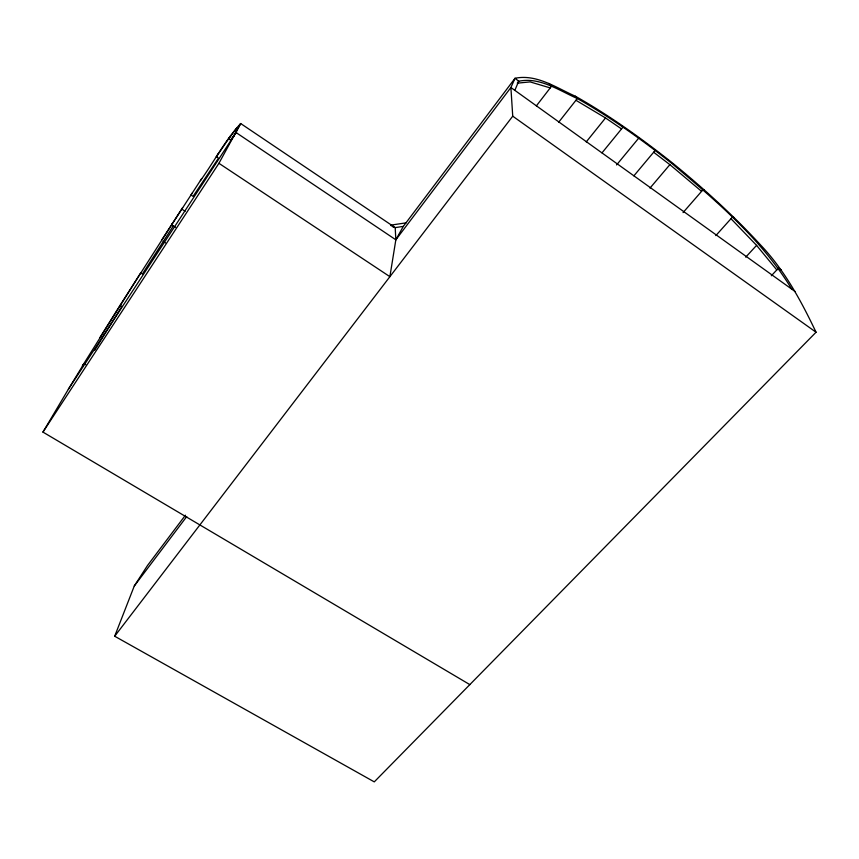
<?xml version="1.0" encoding="UTF-8"?>
<svg xmlns="http://www.w3.org/2000/svg" width="859" height="859" viewBox="0 0 859 859"><rect width="100%" height="100%" fill="white"/><g stroke="black" fill="none" stroke-linecap="round" stroke-linejoin="round"><path stroke-width="1.29" d="M392.864 226.916L395.194 227.614L395.838 239.801L389.889 276.673L218.927 163.307L240.681 123.535L395.194 227.614L403.29 226.4L515.035 78.266C536.757 73.863 556.407 87.854 575.358 96.219C609.321 115.385 641.05 138.138 671.62 162.287C703.038 187.874 733.146 215.115 760.58 244.965C784.611 270.241 801.168 300.972 816.05 332.218L374.266 781.873L114.687 636.229L134.272 586.01L147.501 565.501L185.437 515.207M514.831 90.345L518.739 81.24C539.806 76.784 558.919 90.463 577.323 98.527C610.481 117.221 641.448 139.416 671.287 162.995C715.665 200.415 761.342 238.931 791.74 289.129M233.627 136.323L240.681 123.535C224.972 140.511 213.934 161.889 200.394 180.701M172.176 223.748L171.596 224.79L175.558 227.345M469.83 684.612L42.95 432.098L68.355 389.267L236.085 132.576L395.838 239.801L403.29 226.4M192.062 193.243L190.999 195.014L193.06 196.367L218.508 158.153L216.393 156.746L218.122 153.954M68.355 389.267L83.957 363.625L85.76 364.721M94.554 350.397L121.881 306.427L120.153 305.353L119.498 306.233L99.794 337.748M230.813 135.507L216.393 156.746M119.498 306.233L182.591 207.674M173.314 225.896L142.39 274.01L140.683 272.926L82.389 365.977L83.957 363.625M161.535 240.337L201.682 178.565M42.95 432.098L218.927 163.307M236.655 131.899L230.545 140.06L228.719 138.847L236.3 128.592L238.179 127.411M134.272 586.01L186.747 516.549M395.838 239.801L510.89 87.521L515.035 78.266L518.739 81.24L517.29 83.162L530.11 81.906L550.232 87.919M114.687 636.229L512.737 116.18L510.89 87.521L795.241 291.641M536.381 105.861L551.628 86.104L548.976 83.43M558.597 122.332L577.323 98.527L575.358 96.219M586.246 141.907L605.531 117.951L621.529 128.925M602.019 152.848L622.915 127.229L622.088 125.661M616.59 164.928L638.742 138.106M633.888 175.827L655.041 150.572L654.987 149.563M649.995 188.078L669.88 164.649L701.588 191.353M683.055 212.592L703.016 189.71L704.112 189.646M715.837 235.602L732.459 217.059L734.273 217.649M745.73 257.174L756.575 245.363L730.988 218.701M771.328 275.771L778.372 268.244L781.432 270.156M390.781 225.133L406.221 222.835M391.06 225.692L393.368 226.379M575.938 100.288L605.531 117.951M163.242 241.433L165.497 242.882M181.764 209.091L185.136 211.293M512.737 116.18L816.05 332.218M653.645 152.236L669.88 164.649M756.575 245.363L776.794 269.93"/></g></svg>
